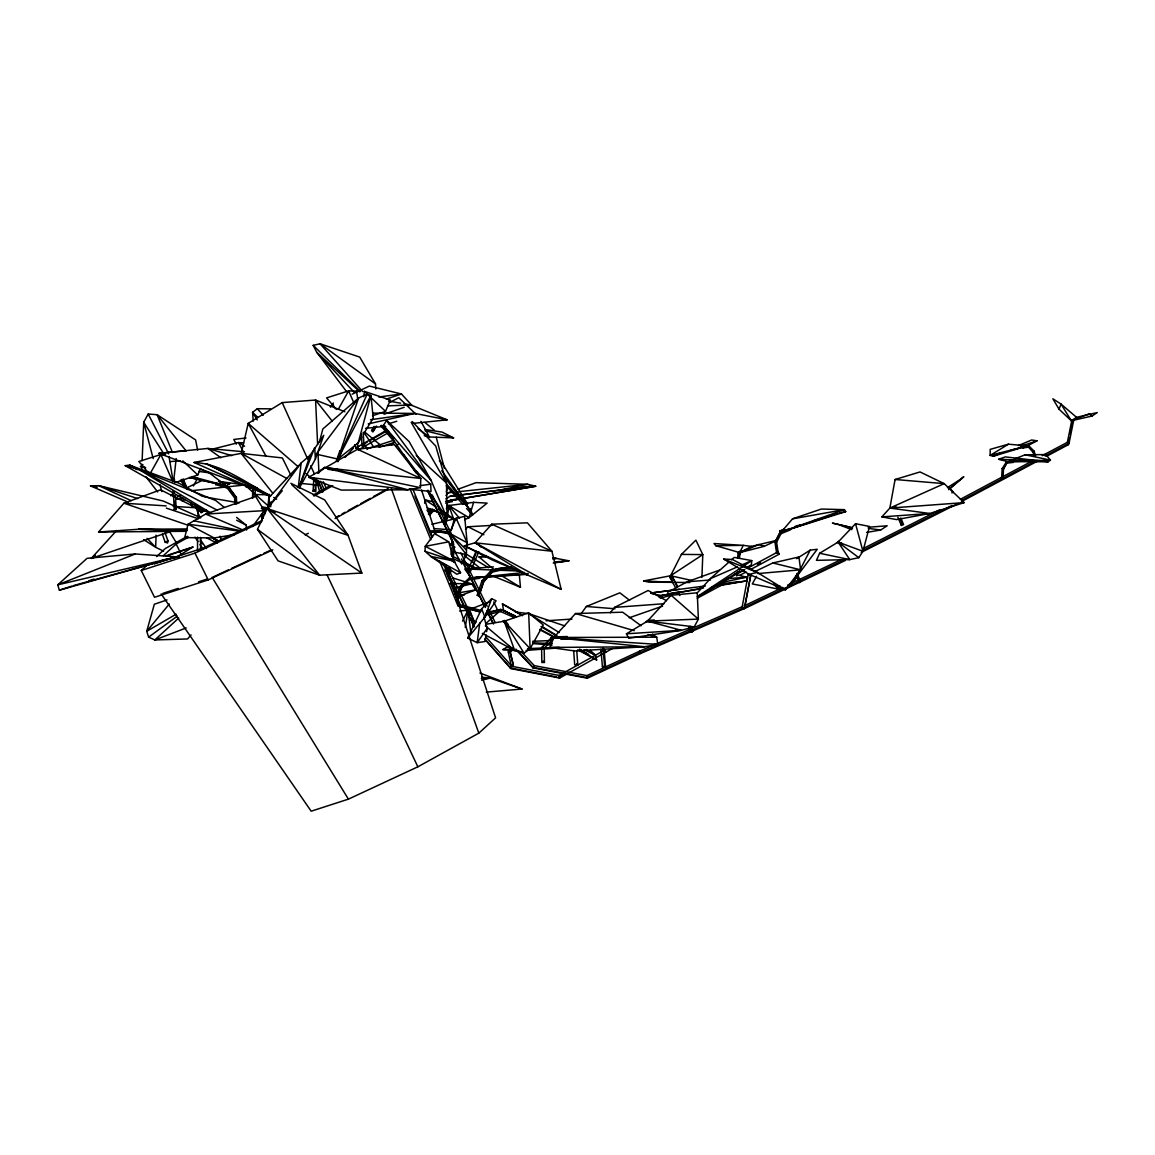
<?xml version="1.0" encoding="UTF-8"?>
<svg xmlns="http://www.w3.org/2000/svg" width="1155" height="1155" viewBox="0 0 1155 1155"><rect width="100%" height="100%" fill="white"/><g stroke="black" fill="none" stroke-linecap="round" stroke-linejoin="round"><path stroke-width="1.5" d="M466.447 549.982L466.447 554.602L461.74 564.073L455.171 552.263L449.526 533.22L456.124 518.22L464.656 516.429L467.14 542.778L466.447 549.982L449.526 533.22L467.14 542.778L456.124 518.22M197.505 550.834L197.592 537.089M200.551 549.433L200.638 537.407M429.905 510.683L429.934 508.633L431.71 509.673L429.545 515.347M252.541 497.906L252.757 487.583M252.685 498.325L252.902 488.002M255.125 496.433L255.269 489.547M676.873 586.148L671.907 576.013L669.886 577.471L675.718 588.025M156.084 535.198L155.665 547.326L163.562 551.108M701.894 577.399L702.803 554.602L695.888 540.136L681.407 554.4L670.579 575.753L672.715 582.351L648.735 582.163L643.624 580.922L670.579 575.753L702.803 554.602L681.407 554.4M141.704 471.24L141.993 464.238M142.123 460.744L143.711 422.239L148.187 414.024L157.123 414.703L195.599 439.911L197.649 450.089M425.04 551.31L425.242 546.344L434.684 533.581L448.746 541.825L454.045 561.041L460.571 572.765L456.86 574.252L430.815 556.407L425.04 551.31L454.045 561.041L425.242 546.344L448.746 541.825M430.021 530.91L429.978 531.979C437.211 532.21 446.552 530.246 451.995 536.353L451.937 534.924L448.79 532.253L440.329 530.708L430.021 530.91L430.079 532.354L440.387 532.137L448.847 533.682L448.79 532.253L447.765 533.22L451.995 536.353M420.42 487.684L420.839 478.488L394.36 444.617L357.516 449.266L308.674 477.289L341.274 490.095L407.975 489.807L420.42 487.684L326.071 467.833L420.839 478.488L357.516 449.266M1001.616 478.358L1002.179 468.598L1006.323 462.029L1007.507 461.783L1003.493 469.204L1002.959 478.589L1001.616 478.358L1002.8 478.112L1003.363 468.367L1007.507 461.783M316.355 479.152L315.575 491.525L313.063 491.149L313.871 478.098M315.575 491.525L315.127 485.129M458.463 597.915L456.904 597.409L460.484 586.249L469.017 578.265L469.897 578.612L461.913 587.159L457.799 597.756L460.874 588.184M736.832 576.027L737.078 572.866M341.36 451.995L341.461 450.811L339.801 451.056L336.278 461.076L337.967 461.654L341.36 451.995L339.801 451.056M746.751 567.87L751.342 565.142L751.761 560.594L734.205 557.403L731.548 559.771M269.837 506.164L270.169 502.642M270.703 506.8L271.194 501.53M671.921 595.07L672.123 593.093L658.855 596.558L660.443 598.073L671.921 595.07L670.781 593.439M173.625 481.447L176.195 458.535M215.653 484.58L215.841 482.891L215.653 484.58L227.29 488.06L234.624 497.906L234.84 504.273M267.686 508.258L269.245 494.354M363.767 396.67L364.359 391.372L390.332 400.034L385.525 411.353L372.545 415.742M298.308 487.193L301.152 462.982L310.247 455.056L323.761 435.247L315.373 459.127L299.65 487.497M445.844 518.393L445.036 525.005L443.939 524.226L445.209 513.917M446.364 508.821L447.317 505.457L449.252 505.572L445.873 524.341L443.939 524.226M201.172 512.661L201.389 510.943L196.826 505.587L196.437 507.103L201.172 512.661L202.832 511.665L199.05 507.218M479.758 623.094L477.174 642.685L484.912 641.516L486.053 634.932M742.448 606.62L639.61 651.16L586.856 675.617L586.596 677.552L587.346 678.216L640.823 653.427L745.278 608.194L845.33 560.464L844.854 559.655L744.109 607.718L745.278 608.194M479.065 611.702L459.95 606.404L460.21 604.744L443.318 563.496M465.263 627.396L467.472 613.536M737.496 557.793L738.233 553.086L739.604 551.253L740.499 552.899L741.539 551.354L739.186 554.674L738.637 558.154M739.431 557.894L740.182 553.202L739.186 554.674L738.233 553.086M486.616 631.655L487.179 628.363L483.945 616.972M450.912 554.299L452.081 547.643L453.915 546.532L452.183 556.508M450.926 569.92L450.349 573.241L450.147 568.144M452.673 559.944L454.42 549.968M881.886 516.891L929.789 513.484L889.855 508.07L895.082 479.498L920.044 471.947L944.198 483.642L964.165 502.613L929.789 513.484L896.641 519.591L881.886 516.891L889.855 508.07L944.198 483.642L895.082 479.498M741.972 608.05L748.18 574.656L750.822 574.844L744.6 608.252L741.972 608.05L744.6 608.252M744.224 608.873L750.822 574.844M165.107 532.83L167.966 540.858L167.576 542.994L165.179 542.2L162.321 534.159M357.444 443.405L358.18 448.746L355.798 447.952L354.657 444.747M485.678 613.247L486.14 614.835L500.736 611.587L514.091 617.506L514.466 615.557L500.606 609.407L488.377 612.121M374.263 426.426L371.592 430.497L372.906 431.725L375.88 426.527M1042.2 455.705L1067.379 442.307L1069.184 442.668L1073.587 420.795L1071.782 420.434L1067.379 442.307L1068.462 444.632L1046.416 456.369M1068.62 440.921L1069.285 437.557M1069.963 434.193L1072.677 420.738L1073.587 420.795M424.621 503.234L425.343 499.956L433.717 501.949M241.539 452.096L248.209 423.394L282.195 402.604L315.575 400.034L344.854 411.757M1068.462 444.632L1068.765 443.433L1067.379 442.307L1069.184 442.668M431.927 509.745L454.29 518.927L451.49 529.741L433.89 528.615M319.329 442.408L322.822 428.996L358.541 398.056L367.16 394.158L370.914 395.501L373.224 418.038L363.507 434.136M358.209 442.899L370.914 395.501L337.823 459.069L316.268 454.146L358.541 398.056L337.823 459.069L358.209 442.899L361.746 437.052M948.558 488.738L948.991 487.121L947.447 487.598M446.321 491.871L447.635 487.15M504.36 622.386L504.908 620.524L503.031 620.971L507.377 625.967M1013.137 462.404L1012.343 461.307L1006.323 462.029L1007.333 463.097L1013.137 462.404L1013.527 461.076M456.745 519.519L453.453 518.595L448.819 505.515L469.031 517.7L487.107 503.132L473.608 502.338L469.031 517.7L464.642 519.62M477.217 595.244L479.123 595.879L477.217 595.244L481.953 580.748L491.409 570.137L501.718 567.755L503.335 568.274L502.396 569.762L492.463 572.057L483.685 581.918L480.134 592.775M478.834 595.763L483.555 581.268L493.012 570.657L503.335 568.274M299.073 487.251L310.247 455.056M337.939 460.845L340.884 452.486M501.4 609.753L500.736 611.587L500.606 609.407L501.4 609.753L489.171 612.468M491.626 598.752L481.635 608.844L484.912 617.117L496.087 600.773L491.626 598.752L484.912 617.117L467.703 638.036L477.174 642.685L487.179 628.363M479.426 578.294L479.874 577.11L478.978 576.764L469.017 578.265L469.825 579.752L479.426 578.294L478.978 576.764M428.303 512.892L429.934 508.633L427.711 510.38M1023.056 447.996L1023.547 446.711L1022.291 446.826L1023.056 447.996L1028.181 447.187L1028.888 445.873L1034.1 451.172L1035.587 455.792M299.188 487.338L314.694 447.591L315.373 459.127M652.445 634.081L656.704 637.199L657.787 644.403L644.62 646.742L574.815 650.987L549.91 647.45L553.808 637.473L575.508 613.522L622.66 612.208L641.097 625.75M1059.048 409.216L1061.055 404.077L1052.855 398.793L1059.048 409.216L1071.32 420.767L1091.995 416.045L1097.25 412.58L1076.532 417.316L1071.32 420.767L1061.055 404.077L1076.532 417.316M900.799 518.032L903.585 524.572L901.362 525.453L902.185 523.388L900.092 518.494M779.827 585.903L778.513 589.122L752.28 583.925L756.554 576.302M176.672 482.111L197.765 474.979L200.522 468.511M476.149 551.022L467.544 571.263L470.229 571.942L478.849 551.7M472.222 562.24L476.192 552.899M819.617 553.274L816.455 560.348L849.762 559.598L858.815 557.677L862.944 551.282L869.498 526.435L855.537 523.72L838.097 542.099L819.617 553.274L849.762 559.598L838.097 542.099L862.944 551.282L855.537 523.72M337.823 459.069L367.16 394.158M290.843 483.281L324.685 499.913L348.074 535.328L361.876 573.068L319.574 575.176L278.095 560.882L257.493 529.351L267.195 508.575L282.282 490.731M459.546 606.13L460.21 604.744L481.072 610.533L480.408 611.919L459.95 606.404M467.703 638.036L481.635 608.844M764.22 546.329L758.849 544.525L739.705 552.61L743.257 545.348L751.515 546.387L777.257 540.208L764.22 546.329L739.705 552.61L715.912 545.723L714.035 543.529L743.257 545.348L715.912 545.723M462.563 621.116L467.241 611.645M511.347 647.724L509.831 650.713L513.383 665.294L511.16 665.396L508.258 651.925L510.539 647.435M510.582 652.344L512.705 648.172M794.553 580.474L810.189 550.141L817.235 549.26L791.334 583.824M694.242 626.862L698.371 619.109L697.259 592.775L671.127 595.273L647.507 621.13L626.443 633.792L628.71 638.311L681.306 630.312L694.242 626.862L647.507 621.13L698.371 619.109L671.127 595.273M193.419 485.981L197.592 478.213M150.583 472.843L160.863 454.521L165.569 454.68M338.343 409.216L348.622 390.895L359.624 391.242M448.227 507.161L449.252 505.572L450.797 506.886L449.714 508.417L447.317 505.457L449.714 508.417M372.906 431.725L376.602 426.108M407.686 460.715L383.417 425.343L386.665 420.478L409.115 441.556L431.219 480.61L447.115 518.22L446.48 483.05L435.767 446.075L412.205 421.546M450.464 558.63L449.656 559.829L454.724 561.951L450.464 558.63L450.984 559.944M795.535 575.84L799.679 582.524L800.588 581.182L796.878 573.472M330.431 407.195L333.362 403.008M581.283 613.507L586.365 606.476L619.831 592.833L629.663 600.34M514.091 617.506L515.26 615.889L514.466 615.557M252.57 526.536L264.235 510.654L255.645 496.477L205.677 514.047L188.034 524.211L184.713 537.609L214.151 537.956L234.653 534.577M272.724 501.371L301.152 462.982L268.74 497.791L269.563 505.63M264.755 511.203L266.617 508.734M785.414 589.815L757.276 572.418L732.313 559.453L723.737 559.107L749.104 574.353L785.414 589.815L800.617 569.819L798.942 556.955L772.825 562.976L755.428 571.321M184.511 483.83L182.851 484.826L184.511 483.83L187.774 489.59M610.259 612.771L614.547 607.4L648.128 590.494L666.435 600.658M446.451 513.426L447.346 512.315M446.003 495.524L448.256 492.781L451.533 491.597M169.294 604.036L146.728 631.294L148.634 637.141L154.828 639.942L187.558 638.96L191.051 634.961M454.204 560.637L453.251 561.749L454.724 561.951M829.232 515.982L837.779 513.369L781.358 531.906L792.532 518.84L821.349 509.037L844.421 509.644L845.72 511.636L781.358 531.906L779.668 531.127L784.317 528.976M185.652 531.3L98.608 532.007L123.932 503.205L160.588 489.792L196.105 507.796L200.003 517.801M464.353 545.795L527.893 575.334L475.08 542.807L491.712 524.211L527.416 522.84L551.902 551.224L561.186 589.368L492.088 559.915L464.353 545.795L475.08 542.807L551.902 551.224L491.712 524.211M429.169 512.921L432.461 509.254M429.472 512.95L432.779 509.283M434.41 509.817L429.819 514.913L428.375 514.163M552.177 636.91L541.594 647.825L544.193 648.273L542.893 646.381L541.594 647.825L541.854 662.522L544.438 662.436L544.193 648.273L552.812 639.48L550.877 638.354L552.177 636.91L567.206 636.549L565.907 637.993L557.562 638.195M172.514 530.852L91.245 558.428L116.669 530.463M170.825 495.769L174.304 491.972M344.97 457.423L353.459 448.154M696.956 593.208L710.282 578.713L728.892 562.139M457.914 605.769L460.21 604.744L457.914 605.769L439.665 561.229M473.752 624.61L476.221 621.996M789.183 586.061L787.046 588.314L778.513 589.122L773.561 584.084M452.919 541.926L450.421 544.438L453.208 546.676M465.465 529.293L467.977 526.781L492.319 525.352M948.645 489.662L963.833 476.669L950.089 488.363M461.379 586.596L461.913 587.159L460.484 586.249L461.379 586.596L469.897 578.612M178.751 618.026L154.828 639.942L186.2 627.945M272.811 549.852L208.218 579.911L154.525 597.279L141.271 570.483L147.638 564.68M156.546 556.566L165.454 548.437L187.428 536.295M156.878 561.547L154.322 563.885L202.746 548.221L262.402 520.443M163.303 555.699L176.138 544.005L188.568 537.133M391.559 444.863L394.129 442.524L379.1 447.375M395.717 446.364L398.258 444.04M161.166 593.915L311.171 811.2L348.406 799.144L417.85 766.819L478.82 733.151L495.582 717.861L446.047 565.43M317.755 473.045L324.555 467.371L337.693 469.378L335.932 470.504L327.731 469.248M318.26 473.074L324.555 467.371M776.622 552.942L777.301 552.335L775.611 541.522L780.318 532.354L789.486 528.571L789.789 530.087L780.968 533.726L776.593 542.244L778.21 552.653L776.622 552.942L774.933 542.128L779.639 532.96L780.318 532.354L780.968 533.726L779.639 532.96L785.761 530.434M485.562 623.772L498.512 612.193M1027.618 445.989L1033.032 452.096L1034.1 451.172L1032.83 451.287L1027.618 445.989L1028.888 445.873L1022.291 446.826M645.89 622.069L647.782 620.437L654.279 619.975L652.373 621.592L647.507 621.953M838.703 541.291L837.231 542.504L841.706 544.453M840.003 543.832L841.49 542.605M508.258 651.925L509.831 650.713L513.383 665.294M511.16 665.396L512.733 664.183M427.538 511.246L430.339 509.095L426.931 510.207M270.501 408.856L257.32 408.697L252.584 412.335L253.248 421.127M450.797 535.79L451.937 534.924M145.747 467.717L140.506 466.548L142.975 464.714M482.328 633.373L514.639 650.453L524.038 653.153L530.131 648.677L543.283 624.971L528.672 612.857L504.215 621.217L485.706 624.35M148.634 637.141L177.422 616.063M1048.134 461.798L1005.326 456.904L998.627 459.286L1007.752 461.625L1048.134 461.798L1050.444 460.123L1045.766 454.579L1025.149 454.781L1014.076 459.141M91.245 558.428L95.389 555.483M445.166 569.877L447.967 567.913M444.632 570.512L448.66 567.668M445.686 571.191L449.887 568.246M234.624 497.906L236.443 497.43L236.674 504.042M690.488 632.175L692.567 631.554L690.488 632.175L688.568 627.266M697.317 596.601L751.761 560.594L740.586 565.474M866.582 532.412L880.659 530.015L887.213 525.785L868.214 527.258M947.909 487.352L962.259 478.199M313.063 491.149L314.81 490.023M445.787 498.931L449.858 496.361L455.099 495.625M796.647 558.673L810.189 550.141M519.129 650.958L502.93 649.586L508.965 645.847M1008.402 444.199L990.138 455.402L990.182 449.367L1008.402 444.199L1027.488 445.873L1037.002 440.806L1031.66 439.997L1018.522 445.498M171.72 558.327L176.888 556.883L135.251 553.967L87.058 558.327L57.75 584.849L59.381 590.176L176.888 556.883L192.928 547.066L165.641 555.873M697.519 596.933L739.662 571.191M447.707 572.577L449.555 571.465M485.432 639.928L511.015 668.63L559.67 678.057L612.468 648.489M697.678 596.991L743.676 569.689M176.138 614.2L146.728 631.294L154.337 604.238L167.013 599.921M356.65 447.519L387.069 429.992L388.86 432.374L358.44 449.901L356.65 447.519L357.949 447.49L358.44 449.901M364.027 443.982L367.073 442.235M370.105 440.474L386.838 430.844M189.463 477.535L226.178 485.779L229.657 483.815L219.233 481.794M486.212 637.3L511.824 666.291L559.049 675.43L605.061 649.904L606.317 652.185M559.829 676.426L562.904 674.722M313.25 495.019L330.344 485.576M313.915 496.101L332.755 485.706M335.643 517.483L338.805 515.736M341.952 514.004L345.1 512.257M348.247 510.524L357.704 505.298M360.865 503.551L370.307 498.339M373.469 496.592L387.647 488.767M335.022 518.566L388.383 489.099M667.662 592.298L687.196 581.774L719.363 570.166M710.195 588.314L716.49 584.935M736.962 573.919L744.845 569.675M747.992 567.986L777.921 551.888L779.12 554.198L750.779 569.429M757.391 564.376L760.553 562.658M697.259 598.232L724.012 583.838M739.763 575.363L746.058 571.97M960.339 499.292L1031.17 461.581M961.523 500.534L1035.645 461.062M1045.102 456.023L1068.765 443.433M961.436 501.617L1036.973 461.394M739.705 552.61L751.515 546.387M736.414 572.765L739.59 571.104M389.899 402.286L398.836 397.724L415.988 414.298M863.29 548.495L939.679 509.831M862.439 550.762L951.965 505.442M861.24 552.408L956.701 504.1M748.44 566.614L751.342 565.142M355.798 447.952L358.584 446.61M165.179 542.2L167.966 540.858M187.096 487.684L202.847 480.148M744.08 605.913L782.83 587.433M787.667 585.123L840.956 559.699M352.159 394.173L369.369 386.073L401.464 393.999L412.075 405.564M141.271 570.483L194.964 553.115L261.174 522.291M228.3 569.92L212.174 577.428L348.406 799.144M231.52 568.419L260.539 554.905M263.759 553.404L270.212 550.401M305.108 534.808L308.327 533.307M993.314 456.254L1027.488 445.873L990.138 455.402L993.314 456.254L1000.461 453.034M710.282 578.713L737.395 566.874M742.477 608.425L639.524 653.008L586.596 677.552L533.033 667.359L515.881 649.096M182.1 500.808L185.421 499.379M452.847 577.976L471.745 583.838L475.759 589.887L457.683 596.63M135.251 553.967L57.75 584.849L176.888 556.883M600.918 649.153L602.434 666.955L604.57 666.103L605.581 666.897L604.065 649.096M893.696 507.478L895.919 506.597M1071.32 420.767L1089.295 413.721L1091.995 416.045M798.509 582.005L800.588 581.182M246.073 487.078L249.422 485.779M489.778 601.755L468.02 610.071L459.589 611.024M458.073 489.215L476.062 482.66L527.763 484.306L535.732 486.255L463.314 498.484M781.358 531.906L844.421 509.644L792.532 518.84M629.172 617.795L662.638 606.115M384.023 414.255L404.192 407.296M407.556 406.127L410.906 404.972L447.129 419.828L413.432 423.351M386.319 399.096L401.464 393.999L378.768 397.002M169.179 555.064L192.928 547.066M1020.385 446.364L1037.002 440.806M366.9 448.949L393.754 440.257M59.381 590.176L71.985 586.09M162.869 593.367L178.173 588.415M198.573 581.817L207.077 579.074M73.559 585.571L152.778 563.582M88.949 580.72L94.075 579.103M951.778 492.839L953.323 492.348L948.991 487.121M388.427 423.813L396.786 421.257M779.668 531.127L783.09 530.073M795.059 526.42L800.184 524.861M813.856 520.674L818.982 519.115M156.214 562.629L161.382 561.186M1010.596 450.349L1027.488 445.873M658.855 596.558L660.198 596.197M177.48 496.766L180.844 495.899M211.307 449.425L238.507 442.582L243.705 442.87M506.164 624.682L508.027 624.234L504.908 620.524M446.87 501.14L452.038 499.898L452.269 501.544L445.628 503.132M431.84 524.298L454.29 518.927M455.85 596.716L464.57 594.637L455.705 595.908M467.4 609.912L469.493 609.407L474.719 623.252M452.558 588.386L471.745 583.838L450.19 583.463M481.577 680.165L490.196 678.115L522.031 689.044L486.298 692.105M749.104 574.353L757.276 572.418L723.737 559.107M416.045 472.828L417.677 472.453L416.536 471.24M368.2 423.899L414.89 413.403L447.129 419.828M346.572 391.588L316.672 352.188L313.178 345.345L320.094 343.8L359.725 357.097L375.519 383.922L375.794 388.975M839.367 513.022L845.72 511.636M665.121 594.782L661.656 595.532L652.099 593.843M672.037 593.28L678.967 591.793M699.742 587.303L703.193 586.552M718.771 583.188L746.462 577.197L747.126 580.792L713.992 586.509M330.128 405.853L333.55 405.131M450.84 500.202L459.589 498.382M498.05 490.442L527.763 484.306L458.867 491.655M162.104 560.132L179.097 556.84M270.082 496.39L194.026 462.462L241.135 453.366L282.354 457.929L290.8 475.037M513.21 568.217L494.196 569.805L479.022 556.955L485.851 555.642M248.542 487.569L252.05 486.905M669.886 577.471L671.878 577.096M511.463 566.643L494.196 569.805L511.997 567.654M552.899 559.063L556.349 558.428L568.939 560.796L554.588 561.936M703.583 587.938L661.656 595.532L700.031 588.906M715.826 585.715L747.126 580.792M445.613 501.429L459.618 498.96M463.126 498.339L535.732 486.255M454.724 593.526L475.759 589.887M445.657 501.472L459.777 499.076M473.232 578.106L479.874 577.11M176.513 499.321L183.457 498.296M553.231 563.062L568.939 560.796L554.299 562.543M370.495 419.756L414.89 413.403L373.498 413.115M460.325 494.874L531.43 486.269L462.274 494.831M420.016 485.634L430.685 484.219L431.046 491.525L408.942 489.143M650.698 593.049L679.284 589.31M650.655 593.064L705.416 585.946M717.457 584.416L736.789 581.918M473.608 502.338L448.819 505.515L459.56 518.335M449.858 496.361L455.185 495.712M246.001 437.962L233.786 439.463L236.327 444.112M209.43 513.484L125.245 465.653L129.562 465.133L179.083 483.238L202.515 496.419M654.163 644.216L656.3 643.956M477.953 577.269L481.289 576.879M487.959 576.114L491.308 575.739M191.802 490.687L244.918 484.97L218.512 481.332M448.256 492.781L453.569 492.218M365.543 428.346L385.048 426.31M526.608 574.41L471.269 578.034L524.601 572.476M267.426 494.21L158.87 453.352L207.828 448.443L244.542 451.822M158.87 453.352L185.738 450.768M757.983 573.573L800.617 569.819L772.825 562.976M170.117 461.61L180.483 460.73M361.356 434.006L362.049 445.787L363.998 445.671L363.19 432.201M173.495 495.957L174.29 509.427L176.239 509.312L175.445 495.842L173.495 495.957L173.192 490.976M265.087 508.214L261.377 508.503L262.604 507.637L265.087 508.214L265.275 513.571M687.196 581.774L710.542 579.969M726.712 578.727L746.462 577.197L734.609 574.122M526.117 650.424L559.309 647.868M471.269 578.034L474.806 577.76M478.329 577.5L501.299 575.782M504.822 575.522L517.195 574.598M522.493 574.208L527.792 573.804M889.855 508.07L964.165 502.613M614.547 607.4L663.952 603.733M98.608 532.007L138.586 529.25L186.879 528.932M546.041 620.798L571.927 619.066M626.443 633.792L681.306 630.312L647.507 621.13M362.049 445.787L363.998 445.671M172.456 479.296L174.391 479.181L174.622 482.53M174.29 509.427L176.239 509.312M264.235 510.654L205.677 514.047L243.402 530.203M505.255 574.916L510.496 574.613M522.71 573.905L527.936 573.602M481.361 678.606L490.196 678.115L481.606 677.148M532.657 641.328L552.076 640.462M502.93 649.586L513.484 649.168M527.561 648.605L559.208 647.363M387.546 405.867L410.906 404.972L404.005 403.774M197.462 511.088L206.427 510.77M261.983 508.749L269.158 508.489M1013.079 461.437L1007.752 461.625L1040.352 460.686L998.627 459.286M1036.208 460.628L1050.444 460.123L1025.149 454.781M128.306 502.208L90.523 485.894L98.738 485.663L163.216 501.025L200.739 517.729M550.877 638.354L554.212 638.267M560.854 639.293L567.293 639.148M602.434 666.955L605.581 666.897M549.91 647.45L644.62 646.742L553.808 637.473L562.673 637.459M566.224 637.445L656.704 637.199L648.071 634.687M674.419 582.365L689.766 582.539M576.749 650.525L577.789 664.919L574.699 664.876L573.66 650.482M675.401 630.125L678.952 630.182M186.792 530.246L138.586 529.25L187.197 530.636M479.022 556.955L488.016 557.114M552.754 558.37L556.349 558.428L552.797 558.024M253.999 494.47L268.104 494.802M202.991 509.933L206.514 510.034M425.184 429.53L442.105 432.1L453.583 437.875L429.415 436.98L424.246 435.738M469.998 569.141L492.925 570.007M496.448 570.151L519.375 571.018M532.657 642.801L552.076 643.552M643.624 580.922L672.715 582.351M166.176 505.89L123.932 503.205L188.265 525.323M173.221 506.338L196.105 507.796M553.808 637.473L657.787 644.403M586.365 606.476L615.038 608.772M532.657 643.537L552.09 645.096M194.026 462.462C222.684 463.877 246.073 483.165 270.775 495.784M300.473 483.382L319.516 485.23L317.322 480.365M453.929 544.814L450.421 544.438L454.983 547.239M452.038 499.898L452.269 501.544M493.459 566.903L464.7 568.939L470.33 576.735M505.645 568.318L516.083 569.531M308.674 477.289L407.975 489.807L326.071 467.833M515.448 611.948L529.004 613.709L564.665 625.88M868.315 528.369L880.659 530.015M241.222 531.358L188.034 524.211L214.151 537.956M272.306 511.708L275.338 512.113M198.674 471.384L209.214 472.857L226.178 485.779L219.233 484.205M371.592 430.497L373.108 430.743M385.741 426.585L380.847 425.747L393.422 440.864M388.47 401.059L400.554 403.167M204.045 496.809L239.258 502.916M262.142 506.901L269.187 508.128M224.445 482.862L229.657 483.815M852.433 528.586L849.474 527.012L832.409 523.1L852.491 527.792M586.856 675.617L534.26 665.612L520.963 651.449M587.346 678.216L533.148 667.908L517.57 651.305M140.506 466.548L144.996 467.414M556.58 676.96L510.192 667.965L511.824 666.291L511.015 668.63L484.797 638.96M454.045 561.041L430.815 556.407L460.571 572.765M90.523 485.894L97.237 487.266M455.171 552.263L466.447 554.602L449.526 533.22M194.127 520.833L241.323 530.838M670.579 575.753L691.325 580.359M189.694 477.477L215.754 483.411M381.15 425.415L384.586 426.238M425.069 430.685L453.583 437.875M297.384 487.251L299.852 487.886L299.275 485.504M192.033 476.625L226.178 485.779M125.245 465.653L138.975 469.551L215.898 500.606L224.186 507.319M575.508 613.522L634.254 630.659M217.559 483.411L228.546 486.833L236.443 497.43M223.363 485.288L228.546 486.833L227.29 488.06L227.925 486.5L235.822 497.098L236.053 503.71M231.736 455.648L207.828 448.443L220.894 457.727M481.953 580.748L483.685 581.918M257.493 529.351L319.574 575.176L267.195 508.575L348.074 535.328L291.912 484.883M137.618 498.585L98.738 485.663L131.165 500.649M166.349 508.128L198.458 518.797M1071.782 420.434L1072.677 420.738M777.301 552.335L778.21 552.653M748.18 574.656L750.432 575.464M479.931 673.004L522.031 689.044M840.537 525.323L851.711 529.625M427.177 507.853L453.453 518.595L438.655 508.792M493.142 576.085L520.457 587.26L519.331 574.714M199.642 468.815L209.214 472.857M213.718 539.082L218.642 541.219M453.15 558.76L475.528 568.563M213.834 538.88L218.685 541.132L212.607 537.84M154.005 476.553L129.562 465.133L137.286 469.71M319.805 492.362L317.567 483.931M257.464 488.19L206.211 463.603L270.183 495.957M506.8 611.977L503.58 610.403L502.439 603.906L522.118 615.095M584.098 649.673L595.374 655.174L596.659 659.938L577.731 649.861M467.977 526.781L483.873 534.722M201.389 510.943L202.832 511.665M451.547 555.743L459.531 559.771M464.339 562.182L477.131 568.635M217.443 510.279L138.975 469.551L211.408 513.325M236.66 520.255L246.275 525.236L246.564 530.001M516.213 616.972L503.58 610.403L516.198 617.117M539.89 629.302L554.097 636.708M579.348 649.861L596.659 659.938M206.731 537.84L217.126 543.254M539.861 629.72L552.48 636.434M475.08 542.807L561.186 589.368M286.772 478.473L241.135 453.366L272.724 493.142M558.298 677.292L559.67 678.057L559.049 675.43M273.735 497.473L276.695 499.162M502.439 603.906L522.493 615.716M541.002 626.616L556.436 635.712M579.565 649.341L588.819 654.784L579.723 649.298M244.615 446.22L238.507 442.582L243.387 451.793M541.811 626.458L556.97 635.597M427.177 436.244L429.025 437.37M465.638 553.75L488.493 567.711M502.194 576.085L520.457 587.26M529.004 613.709L559.179 632.55M586.321 649.514L595.374 655.174L590.263 650.294M143.567 539.587L155.665 547.326L147.046 538.36M425.343 499.956L435.695 506.828M267.195 508.575L361.876 573.068M375.519 383.922L320.094 343.8L362.656 391.574M418.067 428.62L429.415 436.98L420.969 421.358M838.097 542.099L858.815 557.677M464.382 555.598L479.744 567.885M779.12 554.198L777.921 551.888M236.602 517.397L246.275 525.236M424.867 422.456L434.396 430.281M365.038 432.273L380.125 444.805M485.345 625.75L514.639 650.453L504.215 621.217L530.131 648.677L528.672 612.857M439.348 460.802L442.047 463.112L467.645 504.028M297.99 466.562L248.209 423.394L266.083 456.297M306.061 473.55L319.516 485.23M430.685 484.219L416.84 472.063L403.615 454.406M246.217 486.14L268.35 506.078M416.262 455.388L446.48 483.05L411.194 422.34M359.84 391.863L316.672 352.188L354.296 392.382M788.822 529.178L789.789 530.087M364.359 391.372L385.525 411.353M182.822 460.874L197.765 474.979M466.865 613.392L468.353 614.835M257.695 417.302L252.584 412.335L257.204 419.9M313.178 345.345L360.288 391.328M543.153 661.093L544.438 662.436M461.856 499.408L466.793 504.648M382.565 426.195L393.523 437.832M446.537 484.104L468.555 507.853L472.51 515.072L466.562 508.417M446.335 485.836L462.996 504.432M576.692 663.692L577.789 664.919M257.32 408.697L263.225 415.28M383.417 425.343L431.219 480.61L386.665 420.478M336.394 409.448L326.605 397.883L348.622 390.895L354.21 403.644M148.634 473.088L138.845 461.509L160.863 454.521L172.73 481.606M449.945 483.555L467.068 504.403M186.128 450.941L157.123 414.703L172.514 452.572M444.343 477.159L468.555 507.853L441.73 470.663M332.293 421.272L315.575 400.034L317.625 444.401M145.949 476.755L157.643 491.943M179.689 496.231L181.811 499.003M479.513 545.102L480.841 547.037M409.707 463.675L415.771 472.51M427.899 490.211L447.115 518.22M200.421 539.688L206.456 548.538M200.118 541.06L202.125 544.005M194.978 537.147L197.996 541.58M200.003 544.525L203.02 548.943M364.186 432.836L373.671 447.086M194.675 504.403L196.437 507.103M163.086 452.673L143.711 422.239L153.196 458.636M180.541 480.047L184.41 486.14M504.215 621.217L524.038 653.153M363.507 442.841L367.261 448.992M169.135 530.939L176.643 543.225M183.977 484.508L186.345 488.666M671.907 576.013L677.74 586.581M678.216 592.558L679.891 595.576M148.187 414.024L168.717 453.886M181.869 479.397L185.969 487.367M432.114 494.816L451.273 533.581M460.859 552.971L487.208 606.288M488.81 609.522L495.192 622.444M427.913 491.034L453.496 542.792M461.495 558.962L485.475 607.487M487.872 612.338L493.474 623.657M427.451 490.745L453.597 543.659M462.318 561.301L484.508 606.202M486.876 611.009L493.214 623.83M448.154 568.592L475.297 623.512M468.064 611.24L470.027 615.225M447.534 572.043L474.474 626.559M449.237 576.157L474.012 626.299M194.964 553.115L208.218 579.911M176.138 544.005L181.58 555.035M796.82 576.59L799.679 582.524M327.255 575.334L417.85 766.819M323.212 481.736L326.23 488.219M320.354 481.274L324.122 489.388M317.741 480.422L323.01 491.799M493.806 601.928L497.834 610.721M282.195 402.604L307.808 459.3M310.724 465.783L314.391 473.882M897.883 517.281L901.362 525.453M412.913 489.244L432.504 537.089M414.992 496.202L431.248 535.877M446.133 572.245L449.526 580.503M450.883 583.809L459.676 605.307M409.938 488.652L430.887 539.789M183.241 478.921L187.254 488.796M690.719 626.833L692.567 631.554M690.098 626.255L692.004 631.15M391.401 488.724L478.82 733.151M501.718 567.755L502.396 569.762M421.561 490.067L436.041 534.592M1034.317 455.922L1032.83 451.287L1033.032 452.096M470.489 508.575L472.51 515.072M471.067 618.632L473.666 627.165M320.137 485.36L322.043 492.16M220.157 536.209L221.038 539.428M436.229 437.211L444.415 468.41M159.968 484.624L161.772 491.554M356.476 391.155L357.646 398.258M169.005 456.557L172.846 479.657M191.225 502.483L191.773 505.962M468.468 613.594L470.879 632.998M197.707 510.626L198.4 517.642M603.069 648.287L604.57 666.103M174.78 501.241L175.257 509.341M318.029 453.28L318.939 472.799M262.791 512.993L262.979 518.35M261.564 513.86L261.81 521.006M639.61 651.16L639.524 653.008L640.823 653.427L639.61 651.16M440.329 530.708L440.387 532.137L440.329 530.708M493.012 570.657L492.463 572.057L491.409 570.137L493.012 570.657M534.26 665.612L533.148 667.908L534.26 665.612M775.611 541.522L774.933 542.128L776.593 542.244L775.611 541.522M1003.363 468.367L1002.179 468.598L1003.493 469.204L1003.363 468.367"/></g></svg>
